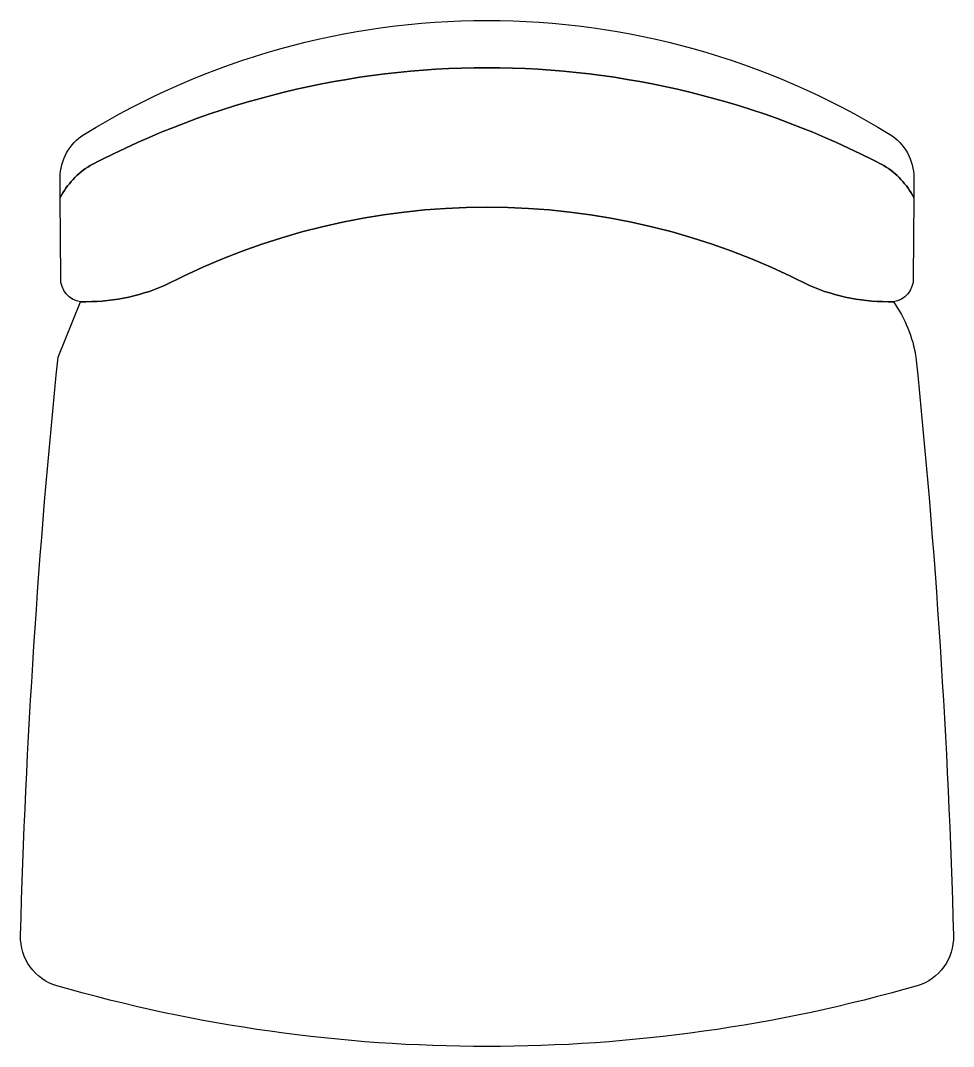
# Model space of a CAD drawing. Header units: millimetres. Extents: x -238 to 238, y -261 to 261.
import ezdxf

# ---------------------------------------------------------------- set-up
doc = ezdxf.new("R2010")
doc.units = ezdxf.units.MM
doc.header["$LTSCALE"] = 0.001

msp = doc.modelspace()

# ---------------------------------------------------------------- linework, layer by layer
for points in [[(-217.5, 181.25, -0.262212), (-205.1, 203.55, -0.282398), (205.1, 203.55, -0.262212), (217.5, 181.25), (217.5, 171.15, 0.13631), (202.2, 187.55, 0.246412), (-202.2, 187.55, 0.13631), (-217.5, 171.15), (-217.5, 181.25)], [(-217.5, 171.15, -0.13631), (-202.2, 187.55, -0.246412), (202.2, 187.55, -0.13631), (217.5, 171.15), (217.2, 130.15, -0.38925), (207.1, 118.15, -0.106771), (164.3, 126.35, 0.243481), (-164.3, 126.35, -0.106771), (-207.1, 118.15, -0.38925), (-217.2, 130.15), (-217.5, 171.15)], [(-207.1, 118.15, 0.106771), (-164.3, 126.35, -0.243481), (164.3, 126.35, 0.106771), (207.1, 118.15, -0.112221), (218.6, 89.95, -0.018467), (237.7, -204.95, -0.3385), (219.2, -230.55, -0.141029), (-219.2, -230.55, -0.3385), (-237.7, -204.95, -0.018467), (-218.6, 89.95), (-207.1, 118.15)]]:
    msp.add_lwpolyline(points, format="xyb")

doc.saveas('drawing.dxf')
